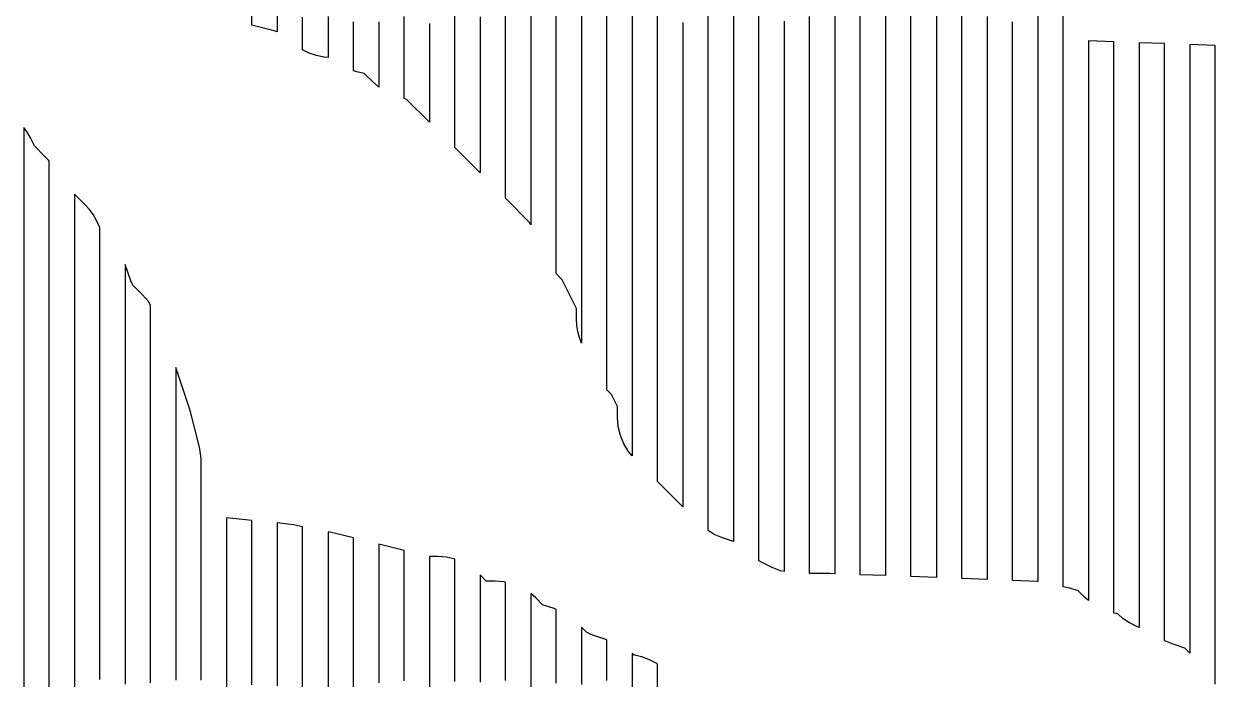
# Model space of a CAD drawing. Header units: metres. Extents: x -6 to 1890, y -8 to 898.
# Drawn here: x 1493.6 to 1681.6, y 642.5 to 745.9 of the extents above; entities that cross this region are included whole.
import ezdxf

# ---------------------------------------------------------------- set-up
doc = ezdxf.new("R2010")
doc.units = ezdxf.units.M
doc.layers.add('PASSADAS_COMPLETAS', color=1, linetype='CONTINUOUS')
doc.layers.add('PECAS_2D', color=3, linetype='CONTINUOUS')

msp = doc.modelspace()

# ---------------------------------------------------------------- linework, layer by layer
at = {"layer": 'PASSADAS_COMPLETAS'}
for points in [[(1573.578, 759.656), (1573.578, 738.876), (1573.578, 737.578), (1573.578, 736.279), (1573.578, 734.98), (1573.578, 733.681), (1573.578, 732.383), (1573.578, 731.084), (1573.578, 729.785), (1573.578, 728.486), (1573.578, 725.889), (1573.578, 724.59), (1573.578, 723.291), (1573.578, 721.993), (1573.578, 714.2), (1573.382, 714.592), (1569.578, 718.396), (1569.578, 726.127), (1569.578, 727.416), (1569.578, 728.704), (1569.578, 729.993), (1569.578, 731.281), (1569.578, 732.57), (1569.578, 733.858), (1569.578, 735.147), (1569.578, 736.435), (1569.578, 737.724), (1569.578, 739.012), (1569.578, 740.301), (1569.578, 741.589), (1569.578, 742.878), (1569.578, 744.166), (1569.578, 762.205)], [(1581.578, 755.082), (1581.578, 727.889), (1581.578, 726.595), (1581.578, 725.3), (1581.578, 724.005), (1581.578, 722.71), (1581.578, 721.415), (1581.578, 720.12), (1581.578, 718.825), (1581.578, 717.531), (1581.578, 716.236), (1581.578, 714.941), (1581.578, 713.646), (1581.578, 711.056), (1581.578, 709.761), (1581.578, 695.518), (1581.276, 696.423), (1581.018, 697.363), (1580.861, 698.328), (1580.809, 699.301), (1580.809, 701.03), (1578.552, 705.544), (1577.578, 706.518), (1577.578, 716.927), (1577.578, 718.228), (1577.578, 719.529), (1577.578, 720.83), (1577.578, 722.131), (1577.578, 723.432), (1577.578, 724.734), (1577.578, 726.035), (1577.578, 727.336), (1577.578, 728.637), (1577.578, 729.938), (1577.578, 732.54), (1577.578, 757.261)], [(1653.578, 756.473), (1653.578, 744.799), (1653.578, 739.611), (1653.578, 737.017), (1653.578, 735.72), (1653.578, 734.423), (1653.578, 733.126), (1653.578, 731.829), (1653.578, 730.532), (1653.578, 727.938), (1653.578, 726.641), (1653.578, 725.344), (1653.578, 724.047), (1653.578, 722.75), (1653.578, 721.453), (1653.578, 720.156), (1653.578, 718.859), (1653.578, 717.562), (1653.578, 716.265), (1653.578, 714.968), (1653.578, 713.67), (1653.578, 712.373), (1653.578, 711.076), (1653.578, 709.779), (1653.578, 708.482), (1653.578, 707.185), (1653.578, 705.888), (1653.578, 668.274), (1653.578, 666.977), (1653.578, 665.68), (1653.578, 664.383), (1653.578, 663.086), (1653.578, 661.789), (1653.578, 657.898), (1653.466, 657.92), (1649.578, 658.07), (1649.578, 661.96), (1649.578, 663.257), (1649.578, 664.554), (1649.578, 665.851), (1649.578, 667.148), (1649.578, 668.445), (1649.578, 706.057), (1649.578, 707.354), (1649.578, 708.651), (1649.578, 709.948), (1649.578, 711.245), (1649.578, 712.542), (1649.578, 713.839), (1649.578, 715.135), (1649.578, 716.432), (1649.578, 717.729), (1649.578, 719.026), (1649.578, 720.323), (1649.578, 721.62), (1649.578, 722.917), (1649.578, 724.214), (1649.578, 726.808), (1649.578, 728.105), (1649.578, 729.402), (1649.578, 730.699), (1649.578, 731.996), (1649.578, 733.293), (1649.578, 734.59), (1649.578, 738.481), (1649.578, 741.075), (1649.578, 743.668), (1649.578, 746.262)], [(1589.578, 749.919), (1589.578, 712.559), (1589.578, 709.982), (1589.578, 708.694), (1589.578, 707.405), (1589.578, 706.117), (1589.578, 704.829), (1589.578, 703.541), (1589.578, 702.252), (1589.578, 700.964), (1589.578, 699.676), (1589.578, 698.387), (1589.578, 697.099), (1589.578, 695.811), (1589.578, 694.523), (1589.578, 693.234), (1589.578, 691.946), (1589.578, 677.775), (1589.021, 678.426), (1588.268, 679.65), (1587.715, 680.986), (1587.381, 682.383), (1587.272, 683.789), (1587.272, 685.519), (1586.308, 687.447), (1585.578, 688.177), (1585.578, 702.369), (1585.578, 703.659), (1585.578, 704.949), (1585.578, 706.239), (1585.578, 707.529), (1585.578, 708.819), (1585.578, 710.109), (1585.578, 711.399), (1585.578, 712.689), (1585.578, 713.979), (1585.578, 715.27), (1585.578, 716.56), (1585.578, 717.85), (1585.578, 719.14), (1585.578, 720.43), (1585.578, 752.682)], [(1681.578, 641.692), (1681.578, 649.448), (1681.578, 650.741), (1681.578, 652.034), (1681.578, 653.326), (1681.578, 654.619), (1681.578, 655.912), (1681.578, 657.205), (1681.578, 702.451), (1681.578, 703.744), (1681.578, 705.036), (1681.578, 706.329), (1681.578, 708.915), (1681.578, 710.207), (1681.578, 712.793), (1681.578, 715.378), (1681.578, 717.964), (1681.578, 719.257), (1681.578, 720.549), (1681.578, 721.842), (1681.578, 723.135), (1681.578, 724.428), (1681.578, 725.72), (1681.578, 727.013), (1681.578, 728.306), (1681.578, 729.599), (1681.578, 730.891), (1681.578, 732.184), (1681.578, 733.477), (1681.578, 734.77), (1681.578, 736.062), (1681.578, 737.355), (1681.578, 738.648), (1681.578, 742.526), (1677.578, 742.669), (1677.578, 738.774), (1677.578, 737.475), (1677.578, 736.177), (1677.578, 734.879), (1677.578, 733.58), (1677.578, 732.282), (1677.578, 730.984), (1677.578, 729.685), (1677.578, 728.387), (1677.578, 727.088), (1677.578, 725.79), (1677.578, 724.492), (1677.578, 723.193), (1677.578, 721.895), (1677.578, 720.596), (1677.578, 719.298), (1677.578, 718), (1677.578, 716.701), (1677.578, 715.403), (1677.578, 714.105), (1677.578, 712.806), (1677.578, 711.508), (1677.578, 710.21), (1677.578, 708.911), (1677.578, 707.613), (1677.578, 706.314), (1677.578, 705.016), (1677.578, 703.718), (1677.578, 659.573), (1677.578, 658.275), (1677.578, 656.976), (1677.578, 655.678), (1677.578, 654.379), (1677.578, 653.081), (1677.578, 651.783), (1677.578, 646.589), (1676.769, 647.398), (1674.929, 648.012), (1673.637, 648.556), (1673.578, 648.593), (1673.578, 655.046), (1673.578, 656.337), (1673.578, 657.627), (1673.578, 658.918), (1673.578, 661.499), (1673.578, 702.801), (1673.578, 704.092), (1673.578, 705.382), (1673.578, 706.673), (1673.578, 707.964), (1673.578, 709.254), (1673.578, 710.545), (1673.578, 711.836), (1673.578, 713.126), (1673.578, 714.417), (1673.578, 715.708), (1673.578, 716.998), (1673.578, 718.289), (1673.578, 719.58), (1673.578, 720.87), (1673.578, 722.161), (1673.578, 723.452), (1673.578, 724.742), (1673.578, 726.033), (1673.578, 727.324), (1673.578, 728.614), (1673.578, 729.905), (1673.578, 731.196), (1673.578, 732.486), (1673.578, 733.777), (1673.578, 735.068), (1673.578, 737.649), (1673.578, 738.94), (1673.578, 742.812), (1669.578, 742.955), (1669.578, 737.756), (1669.578, 736.456), (1669.578, 733.857), (1669.578, 732.557), (1669.578, 731.258), (1669.578, 729.958), (1669.578, 728.658), (1669.578, 727.359), (1669.578, 726.059), (1669.578, 724.759), (1669.578, 723.46), (1669.578, 722.16), (1669.578, 720.86), (1669.578, 719.561), (1669.578, 718.261), (1669.578, 716.961), (1669.578, 715.662), (1669.578, 714.362), (1669.578, 713.062), (1669.578, 711.763), (1669.578, 710.463), (1669.578, 709.164), (1669.578, 707.864), (1669.578, 706.564), (1669.578, 705.265), (1669.578, 662.376), (1669.578, 661.076), (1669.578, 659.776), (1669.578, 658.477), (1669.578, 657.177), (1669.578, 655.878), (1669.578, 650.679), (1669.11, 650.841), (1668.052, 651.369), (1667.075, 652.027), (1666.192, 652.805), (1665.578, 652.932), (1665.578, 658.084), (1665.578, 659.372), (1665.578, 660.66), (1665.578, 661.948), (1665.578, 663.237), (1665.578, 664.525), (1665.578, 665.813), (1665.578, 705.743), (1665.578, 707.031), (1665.578, 708.319), (1665.578, 709.607), (1665.578, 710.896), (1665.578, 712.184), (1665.578, 713.472), (1665.578, 714.76), (1665.578, 716.048), (1665.578, 717.336), (1665.578, 718.624), (1665.578, 719.912), (1665.578, 721.2), (1665.578, 722.488), (1665.578, 723.776), (1665.578, 725.064), (1665.578, 726.352), (1665.578, 727.641), (1665.578, 728.929), (1665.578, 730.217), (1665.578, 731.505), (1665.578, 732.793), (1665.578, 735.369), (1665.578, 736.657), (1665.578, 737.945), (1665.578, 743.097), (1661.578, 743.24), (1661.578, 736.745), (1661.578, 735.445), (1661.578, 734.146), (1661.578, 732.847), (1661.578, 731.548), (1661.578, 730.249), (1661.578, 728.95), (1661.578, 727.651), (1661.578, 726.352), (1661.578, 725.052), (1661.578, 723.753), (1661.578, 722.454), (1661.578, 721.155), (1661.578, 719.856), (1661.578, 718.557), (1661.578, 717.258), (1661.578, 715.959), (1661.578, 714.659), (1661.578, 713.36), (1661.578, 712.061), (1661.578, 710.762), (1661.578, 709.463), (1661.578, 708.164), (1661.578, 706.865), (1661.578, 705.565), (1661.578, 666.592), (1661.578, 665.292), (1661.578, 663.993), (1661.578, 662.694), (1661.578, 661.395), (1661.578, 660.096), (1661.578, 654.899), (1661.031, 655.38), (1659.965, 656.447), (1658.663, 656.881), (1657.578, 657.098), (1657.578, 660.957), (1657.578, 662.244), (1657.578, 663.53), (1657.578, 664.817), (1657.578, 666.103), (1657.578, 669.963), (1657.578, 705.984), (1657.578, 707.271), (1657.578, 708.557), (1657.578, 709.844), (1657.578, 711.13), (1657.578, 712.417), (1657.578, 713.703), (1657.578, 714.99), (1657.578, 716.276), (1657.578, 717.563), (1657.578, 718.849), (1657.578, 720.136), (1657.578, 721.422), (1657.578, 722.709), (1657.578, 723.995), (1657.578, 725.282), (1657.578, 726.568), (1657.578, 727.855), (1657.578, 729.141), (1657.578, 730.428), (1657.578, 731.714), (1657.578, 734.287), (1657.578, 735.574), (1657.578, 736.86), (1657.578, 751.012)], [(1533.578, 748.552), (1533.578, 744.679), (1533.073, 744.847), (1529.578, 745.721), (1529.578, 749.589)], [(1605.578, 749.418), (1605.578, 745.546), (1605.578, 741.674), (1605.578, 740.383), (1605.578, 739.093), (1605.578, 737.802), (1605.578, 736.511), (1605.578, 735.221), (1605.578, 678.432), (1605.578, 677.141), (1605.578, 675.851), (1605.578, 674.56), (1605.578, 673.269), (1605.578, 671.979), (1605.578, 670.688), (1605.578, 669.397), (1605.578, 664.235), (1603.835, 664.815), (1602.543, 665.36), (1601.578, 665.957), (1601.578, 672.406), (1601.578, 673.695), (1601.578, 674.985), (1601.578, 676.275), (1601.578, 677.565), (1601.578, 678.854), (1601.578, 680.144), (1601.578, 681.434), (1601.578, 684.013), (1601.578, 685.303), (1601.578, 739.474), (1601.578, 740.763), (1601.578, 743.343), (1601.578, 747.212)], [(1629.578, 748.537), (1629.578, 745.937), (1629.578, 742.037), (1629.578, 739.437), (1629.578, 735.537), (1629.578, 732.937), (1629.578, 730.337), (1629.578, 727.737), (1629.578, 723.838), (1629.578, 719.938), (1629.578, 714.738), (1629.578, 713.438), (1629.578, 712.138), (1629.578, 710.838), (1629.578, 709.538), (1629.578, 708.238), (1629.578, 706.938), (1629.578, 705.638), (1629.578, 704.338), (1629.578, 703.038), (1629.578, 667.939), (1629.578, 666.639), (1629.578, 665.339), (1629.578, 664.039), (1629.578, 662.739), (1629.578, 658.839), (1625.578, 658.993), (1625.578, 661.592), (1625.578, 662.891), (1625.578, 664.19), (1625.578, 665.49), (1625.578, 666.789), (1625.578, 668.089), (1625.578, 703.174), (1625.578, 704.474), (1625.578, 705.773), (1625.578, 708.372), (1625.578, 709.671), (1625.578, 710.971), (1625.578, 716.169), (1625.578, 718.767), (1625.578, 721.366), (1625.578, 723.965), (1625.578, 727.864), (1625.578, 731.762), (1625.578, 735.66), (1625.578, 738.259), (1625.578, 742.158), (1625.578, 744.757), (1625.578, 748.655)], [(1637.578, 747.367), (1637.578, 743.505), (1637.578, 740.93), (1637.578, 738.355), (1637.578, 735.78), (1637.578, 733.205), (1637.578, 730.63), (1637.578, 728.055), (1637.578, 722.905), (1637.578, 721.617), (1637.578, 720.33), (1637.578, 719.043), (1637.578, 717.755), (1637.578, 716.468), (1637.578, 715.18), (1637.578, 712.605), (1637.578, 711.318), (1637.578, 710.03), (1637.578, 708.743), (1637.578, 707.455), (1637.578, 706.168), (1637.578, 704.88), (1637.578, 668.831), (1637.578, 667.543), (1637.578, 666.256), (1637.578, 664.969), (1637.578, 663.681), (1637.578, 662.394), (1637.578, 658.531), (1633.578, 658.685), (1633.578, 662.585), (1633.578, 663.885), (1633.578, 665.185), (1633.578, 666.486), (1633.578, 667.786), (1633.578, 704.188), (1633.578, 705.488), (1633.578, 706.788), (1633.578, 708.088), (1633.578, 709.388), (1633.578, 711.989), (1633.578, 713.289), (1633.578, 714.589), (1633.578, 715.889), (1633.578, 717.189), (1633.578, 718.489), (1633.578, 723.689), (1633.578, 727.59), (1633.578, 730.19), (1633.578, 732.79), (1633.578, 735.39), (1633.578, 737.99), (1633.578, 740.591), (1633.578, 743.191), (1633.578, 745.791), (1633.578, 749.691)], [(1541.578, 747.114), (1541.578, 745.82), (1541.578, 740.645), (1540.912, 740.688), (1539.741, 740.919), (1538.6, 741.305), (1537.578, 741.81), (1537.578, 746.994)], [(1557.578, 745.975), (1557.578, 744.676), (1557.578, 743.378), (1557.578, 742.08), (1557.578, 740.782), (1557.578, 739.484), (1557.578, 738.185), (1557.578, 736.887), (1557.578, 730.396), (1553.971, 734.003), (1553.578, 734.134), (1553.578, 739.312), (1553.578, 740.606), (1553.578, 741.9), (1553.578, 743.195), (1553.578, 744.489), (1553.578, 745.783), (1553.578, 747.078)], [(1565.578, 747.023), (1565.578, 745.727), (1565.578, 744.431), (1565.578, 743.135), (1565.578, 741.838), (1565.578, 740.542), (1565.578, 739.246), (1565.578, 737.95), (1565.578, 736.654), (1565.578, 735.358), (1565.578, 734.061), (1565.578, 732.765), (1565.578, 731.469), (1565.578, 730.173), (1565.578, 722.396), (1561.578, 726.396), (1561.578, 732.904), (1561.578, 734.205), (1561.578, 735.507), (1561.578, 736.808), (1561.578, 738.11), (1561.578, 739.412), (1561.578, 740.713), (1561.578, 742.015), (1561.578, 744.618), (1561.578, 745.919), (1561.578, 747.221)], [(1597.578, 746.171), (1597.578, 744.875), (1597.578, 743.58), (1597.578, 691.744), (1597.578, 690.448), (1597.578, 687.857), (1597.578, 686.561), (1597.578, 685.265), (1597.578, 683.969), (1597.578, 682.673), (1597.578, 681.377), (1597.578, 680.081), (1597.578, 678.786), (1597.578, 677.49), (1597.578, 669.714), (1593.578, 673.714), (1593.578, 681.447), (1593.578, 682.736), (1593.578, 684.024), (1593.578, 685.313), (1593.578, 686.602), (1593.578, 687.891), (1593.578, 689.18), (1593.578, 690.468), (1593.578, 691.757), (1593.578, 693.046), (1593.578, 694.335), (1593.578, 695.623), (1593.578, 696.912), (1593.578, 700.778), (1593.578, 702.067), (1593.578, 703.356), (1593.578, 747.174)], [(1613.578, 746.362), (1613.578, 742.471), (1613.578, 738.581), (1613.578, 734.69), (1613.578, 730.799), (1613.578, 729.503), (1613.578, 728.206), (1613.578, 726.909), (1613.578, 725.612), (1613.578, 672.44), (1613.578, 671.143), (1613.578, 669.846), (1613.578, 668.55), (1613.578, 667.253), (1613.578, 665.956), (1613.578, 664.659), (1613.578, 659.472), (1612.99, 659.61), (1611.692, 660.139), (1609.578, 661.196), (1609.578, 666.389), (1609.578, 667.688), (1609.578, 668.986), (1609.578, 670.285), (1609.578, 671.583), (1609.578, 672.881), (1609.578, 674.18), (1609.578, 730.012), (1609.578, 731.31), (1609.578, 732.609), (1609.578, 733.907), (1609.578, 736.504), (1609.578, 740.399), (1609.578, 744.295), (1609.578, 748.19)], [(1621.578, 747.419), (1621.578, 743.525), (1621.578, 740.928), (1621.578, 738.332), (1621.578, 734.438), (1621.578, 730.543), (1621.578, 727.947), (1621.578, 724.053), (1621.578, 720.158), (1621.578, 716.264), (1621.578, 714.966), (1621.578, 713.668), (1621.578, 712.37), (1621.578, 711.071), (1621.578, 709.773), (1621.578, 708.475), (1621.578, 669.531), (1621.578, 668.233), (1621.578, 666.935), (1621.578, 665.637), (1621.578, 664.339), (1621.578, 663.041), (1621.578, 661.743), (1621.578, 659.147), (1620.757, 659.178), (1617.578, 659.178), (1617.578, 663.056), (1617.578, 664.348), (1617.578, 665.641), (1617.578, 666.933), (1617.578, 668.226), (1617.578, 670.811), (1617.578, 718.634), (1617.578, 719.927), (1617.578, 722.512), (1617.578, 723.804), (1617.578, 727.682), (1617.578, 730.267), (1617.578, 734.144), (1617.578, 738.022), (1617.578, 741.899), (1617.578, 744.484), (1617.578, 747.069)], [(1645.578, 747.073), (1645.578, 744.498), (1645.578, 741.922), (1645.578, 739.347), (1645.578, 736.771), (1645.578, 734.196), (1645.578, 730.333), (1645.578, 729.045), (1645.578, 727.758), (1645.578, 726.47), (1645.578, 725.182), (1645.578, 723.895), (1645.578, 722.607), (1645.578, 720.032), (1645.578, 718.744), (1645.578, 717.456), (1645.578, 716.169), (1645.578, 714.881), (1645.578, 713.593), (1645.578, 712.306), (1645.578, 711.018), (1645.578, 709.73), (1645.578, 708.443), (1645.578, 707.155), (1645.578, 705.867), (1645.578, 668.525), (1645.578, 667.237), (1645.578, 665.949), (1645.578, 664.662), (1645.578, 663.374), (1645.578, 662.086), (1645.578, 658.223), (1641.578, 658.377), (1641.578, 662.24), (1641.578, 663.527), (1641.578, 664.815), (1641.578, 666.103), (1641.578, 667.39), (1641.578, 668.678), (1641.578, 704.729), (1641.578, 706.016), (1641.578, 707.304), (1641.578, 708.591), (1641.578, 709.879), (1641.578, 711.167), (1641.578, 712.454), (1641.578, 713.742), (1641.578, 715.029), (1641.578, 716.317), (1641.578, 718.892), (1641.578, 720.179), (1641.578, 721.467), (1641.578, 722.754), (1641.578, 724.042), (1641.578, 725.329), (1641.578, 726.617), (1641.578, 731.767), (1641.578, 734.342), (1641.578, 736.917), (1641.578, 739.492), (1641.578, 742.068), (1641.578, 744.643), (1641.578, 747.218)], [(1549.578, 746.247), (1549.578, 744.96), (1549.578, 743.674), (1549.578, 742.387), (1549.578, 735.955), (1548.574, 736.815), (1547.272, 738.117), (1546.154, 738.347), (1545.578, 738.544), (1545.578, 743.689), (1545.578, 744.975), (1545.578, 746.262)], [(1497.578, 603.63), (1497.578, 664.584), (1497.578, 665.881), (1497.578, 667.178), (1497.578, 668.475), (1497.578, 669.772), (1497.578, 671.069), (1497.578, 672.366), (1497.578, 673.663), (1497.578, 674.959), (1497.578, 676.256), (1497.578, 678.85), (1497.578, 681.444), (1497.578, 684.038), (1497.578, 686.632), (1497.578, 689.225), (1497.578, 691.819), (1497.578, 693.116), (1497.578, 695.71), (1497.578, 698.304), (1497.578, 700.897), (1497.578, 703.491), (1497.578, 706.085), (1497.578, 708.679), (1497.578, 711.273), (1497.578, 715.163), (1497.578, 716.46), (1497.578, 717.757), (1497.578, 724.242), (1497.464, 724.4), (1496.813, 725.125), (1495.272, 726.666), (1494.64, 727.93), (1494.055, 728.933), (1493.578, 729.553), (1493.578, 721.767), (1493.578, 720.47), (1493.578, 717.874), (1493.578, 716.577), (1493.578, 713.981), (1493.578, 710.088), (1493.578, 707.493), (1493.578, 704.898), (1493.578, 702.302), (1493.578, 699.707), (1493.578, 697.112), (1493.578, 694.516), (1493.578, 691.921), (1493.578, 689.326), (1493.578, 686.731), (1493.578, 684.135), (1493.578, 682.838), (1493.578, 681.54), (1493.578, 680.242), (1493.578, 678.945), (1493.578, 677.647), (1493.578, 676.349), (1493.578, 675.052), (1493.578, 673.754), (1493.578, 606.275)], [(1505.578, 642.447), (1505.578, 643.744), (1505.578, 645.042), (1505.578, 647.637), (1505.578, 648.934), (1505.578, 650.232), (1505.578, 651.529), (1505.578, 652.827), (1505.578, 655.422), (1505.578, 658.017), (1505.578, 659.314), (1505.578, 661.909), (1505.578, 664.504), (1505.578, 667.099), (1505.578, 669.694), (1505.578, 672.289), (1505.578, 674.884), (1505.578, 677.479), (1505.578, 680.074), (1505.578, 682.669), (1505.578, 683.967), (1505.578, 686.562), (1505.578, 687.859), (1505.578, 690.454), (1505.578, 691.752), (1505.578, 694.347), (1505.578, 696.942), (1505.578, 698.239), (1505.578, 700.834), (1505.578, 702.132), (1505.578, 704.727), (1505.578, 706.024), (1505.578, 713.809), (1504.981, 715.004), (1504.499, 715.851), (1503.927, 716.644), (1503.276, 717.369), (1501.578, 719.067), (1501.578, 711.334), (1501.578, 710.045), (1501.578, 707.467), (1501.578, 704.89), (1501.578, 702.312), (1501.578, 699.734), (1501.578, 697.157), (1501.578, 694.579), (1501.578, 692.001), (1501.578, 690.712), (1501.578, 688.135), (1501.578, 684.268), (1501.578, 681.69), (1501.578, 679.113), (1501.578, 676.535), (1501.578, 673.957), (1501.578, 671.38), (1501.578, 668.802), (1501.578, 666.224), (1501.578, 664.935), (1501.578, 663.647), (1501.578, 662.358), (1501.578, 661.069), (1501.578, 659.78), (1501.578, 658.491), (1501.578, 657.202), (1501.578, 655.914), (1501.578, 653.336), (1501.578, 650.758), (1501.578, 649.469), (1501.578, 648.18), (1501.578, 603.071)], [(1513.578, 641.92), (1513.578, 649.696), (1513.578, 650.992), (1513.578, 652.288), (1513.578, 653.583), (1513.578, 654.879), (1513.578, 656.175), (1513.578, 658.767), (1513.578, 660.063), (1513.578, 661.359), (1513.578, 662.655), (1513.578, 665.247), (1513.578, 666.543), (1513.578, 667.839), (1513.578, 669.135), (1513.578, 670.43), (1513.578, 671.726), (1513.578, 673.022), (1513.578, 675.614), (1513.578, 678.206), (1513.578, 680.798), (1513.578, 682.094), (1513.578, 684.686), (1513.578, 685.982), (1513.578, 687.277), (1513.578, 688.573), (1513.578, 701.533), (1513.236, 702.085), (1512.324, 703.15), (1510.783, 704.691), (1510.44, 705.377), (1509.578, 707.964), (1509.578, 697.571), (1509.578, 696.272), (1509.578, 694.973), (1509.578, 692.375), (1509.578, 691.076), (1509.578, 688.477), (1509.578, 687.178), (1509.578, 684.58), (1509.578, 683.281), (1509.578, 680.683), (1509.578, 678.084), (1509.578, 676.785), (1509.578, 674.187), (1509.578, 672.888), (1509.578, 671.589), (1509.578, 668.991), (1509.578, 667.692), (1509.578, 666.393), (1509.578, 663.794), (1509.578, 662.495), (1509.578, 661.196), (1509.578, 659.897), (1509.578, 658.598), (1509.578, 657.299), (1509.578, 656), (1509.578, 654.701), (1509.578, 653.401), (1509.578, 649.504), (1509.578, 648.205), (1509.578, 646.906), (1509.578, 645.607), (1509.578, 644.308), (1509.578, 643.009), (1509.578, 641.71)], [(1521.578, 642.359), (1521.578, 644.949), (1521.578, 647.539), (1521.578, 650.13), (1521.578, 652.72), (1521.578, 655.31), (1521.578, 657.9), (1521.578, 661.786), (1521.578, 663.081), (1521.578, 677.327), (1521.329, 678.822), (1521.181, 679.533), (1519.888, 684.704), (1519.693, 685.374), (1517.578, 691.72), (1517.578, 672.232), (1517.578, 670.932), (1517.578, 669.633), (1517.578, 668.334), (1517.578, 667.035), (1517.578, 664.437), (1517.578, 663.137), (1517.578, 661.838), (1517.578, 660.539), (1517.578, 659.24), (1517.578, 655.342), (1517.578, 650.145), (1517.578, 647.547), (1517.578, 644.949), (1517.578, 642.35)], [(1529.578, 641.595), (1529.578, 644.191), (1529.578, 646.787), (1529.578, 649.384), (1529.578, 651.98), (1529.578, 654.576), (1529.578, 657.172), (1529.578, 659.769), (1529.578, 661.067), (1529.578, 662.365), (1529.578, 667.557), (1525.578, 667.958), (1525.578, 662.768), (1525.578, 661.47), (1525.578, 658.875), (1525.578, 656.281), (1525.578, 653.686), (1525.578, 651.091), (1525.578, 648.496), (1525.578, 645.901), (1525.578, 643.306), (1525.578, 640.711)], [(1537.578, 640.801), (1537.578, 643.378), (1537.578, 645.954), (1537.578, 648.531), (1537.578, 651.107), (1537.578, 652.396), (1537.578, 654.972), (1537.578, 657.549), (1537.578, 660.126), (1537.578, 661.414), (1537.578, 666.567), (1536.112, 666.86), (1535.232, 666.992), (1533.578, 667.157), (1533.578, 662.012), (1533.578, 660.726), (1533.578, 658.153), (1533.578, 655.581), (1533.578, 653.008), (1533.578, 650.435), (1533.578, 647.863), (1533.578, 645.29), (1533.578, 641.431)], [(1545.578, 640.271), (1545.578, 642.856), (1545.578, 645.441), (1545.578, 648.026), (1545.578, 650.611), (1545.578, 653.196), (1545.578, 655.781), (1545.578, 658.365), (1545.578, 659.658), (1545.578, 664.828), (1542.575, 665.568), (1541.578, 665.767), (1541.578, 660.556), (1541.578, 659.254), (1541.578, 656.648), (1541.578, 654.043), (1541.578, 651.437), (1541.578, 648.832), (1541.578, 646.226), (1541.578, 643.621), (1541.578, 641.015)], [(1553.578, 642.239), (1553.578, 644.812), (1553.578, 647.384), (1553.578, 649.956), (1553.578, 652.529), (1553.578, 653.815), (1553.578, 656.387), (1553.578, 657.673), (1553.578, 662.818), (1549.578, 663.828), (1549.578, 658.67), (1549.578, 657.38), (1549.578, 654.801), (1549.578, 652.222), (1549.578, 649.643), (1549.578, 647.064), (1549.578, 644.485), (1549.578, 641.906)], [(1561.578, 642.149), (1561.578, 644.723), (1561.578, 647.297), (1561.578, 649.87), (1561.578, 652.444), (1561.578, 653.73), (1561.578, 655.017), (1561.578, 661.451), (1560.293, 661.758), (1558.887, 661.867), (1557.578, 661.867), (1557.578, 656.718), (1557.578, 655.431), (1557.578, 652.857), (1557.578, 650.283), (1557.578, 647.709), (1557.578, 645.135), (1557.578, 642.56), (1557.578, 639.986)], [(1569.578, 642.314), (1569.578, 644.899), (1569.578, 647.484), (1569.578, 650.068), (1569.578, 651.361), (1569.578, 657.823), (1569.341, 657.88), (1567.935, 657.989), (1566.534, 657.989), (1565.578, 658.945), (1565.578, 653.744), (1565.578, 652.443), (1565.578, 649.843), (1565.578, 647.242), (1565.578, 644.642), (1565.578, 642.042)], [(1577.578, 641.86), (1577.578, 644.451), (1577.578, 647.041), (1577.578, 653.517), (1577.276, 653.644), (1575.436, 654.257), (1574.37, 655.324), (1573.578, 656.001), (1573.578, 649.524), (1573.578, 648.229), (1573.578, 645.638), (1573.578, 643.047), (1573.578, 640.456)], [(1585.578, 642.266), (1585.578, 648.722), (1583.06, 649.562), (1582.374, 649.905), (1581.578, 650.7), (1581.578, 645.534), (1581.578, 644.242), (1581.578, 641.659)], [(1593.578, 637.137), (1593.578, 644.873), (1593.463, 644.958), (1592.322, 645.567), (1591.118, 646.005), (1589.881, 646.275), (1589.578, 646.535), (1589.578, 640.078)]]:
    msp.add_lwpolyline(points, dxfattribs=at)
at = {"layer": 'PECAS_2D'}
for points in [[(1573.578, 759.656), (1573.578, 738.876), (1573.578, 737.578), (1573.578, 736.279), (1573.578, 734.98), (1573.578, 733.681), (1573.578, 732.383), (1573.578, 731.084), (1573.578, 729.785), (1573.578, 728.486), (1573.578, 725.889), (1573.578, 724.59), (1573.578, 723.291), (1573.578, 721.993), (1573.578, 714.2), (1573.382, 714.592), (1569.578, 718.396), (1569.578, 726.127), (1569.578, 727.416), (1569.578, 728.704), (1569.578, 729.993), (1569.578, 731.281), (1569.578, 732.57), (1569.578, 733.858), (1569.578, 735.147), (1569.578, 736.435), (1569.578, 737.724), (1569.578, 739.012), (1569.578, 740.301), (1569.578, 741.589), (1569.578, 742.878), (1569.578, 744.166), (1569.578, 762.205)], [(1581.578, 755.082), (1581.578, 727.889), (1581.578, 726.595), (1581.578, 725.3), (1581.578, 724.005), (1581.578, 722.71), (1581.578, 721.415), (1581.578, 720.12), (1581.578, 718.825), (1581.578, 717.531), (1581.578, 716.236), (1581.578, 714.941), (1581.578, 713.646), (1581.578, 711.056), (1581.578, 709.761), (1581.578, 695.518), (1581.276, 696.423), (1581.018, 697.363), (1580.861, 698.328), (1580.809, 699.301), (1580.809, 701.03), (1578.552, 705.544), (1577.578, 706.518), (1577.578, 716.927), (1577.578, 718.228), (1577.578, 719.529), (1577.578, 720.83), (1577.578, 722.131), (1577.578, 723.432), (1577.578, 724.734), (1577.578, 726.035), (1577.578, 727.336), (1577.578, 728.637), (1577.578, 729.938), (1577.578, 732.54), (1577.578, 757.261)], [(1653.578, 756.473), (1653.578, 744.799), (1653.578, 739.611), (1653.578, 737.017), (1653.578, 735.72), (1653.578, 734.423), (1653.578, 733.126), (1653.578, 731.829), (1653.578, 730.532), (1653.578, 727.938), (1653.578, 726.641), (1653.578, 725.344), (1653.578, 724.047), (1653.578, 722.75), (1653.578, 721.453), (1653.578, 720.156), (1653.578, 718.859), (1653.578, 717.562), (1653.578, 716.265), (1653.578, 714.968), (1653.578, 713.67), (1653.578, 712.373), (1653.578, 711.076), (1653.578, 709.779), (1653.578, 708.482), (1653.578, 707.185), (1653.578, 705.888), (1653.578, 668.274), (1653.578, 666.977), (1653.578, 665.68), (1653.578, 664.383), (1653.578, 663.086), (1653.578, 661.789), (1653.578, 657.898), (1653.466, 657.92), (1649.578, 658.07), (1649.578, 661.96), (1649.578, 663.257), (1649.578, 664.554), (1649.578, 665.851), (1649.578, 667.148), (1649.578, 668.445), (1649.578, 706.057), (1649.578, 707.354), (1649.578, 708.651), (1649.578, 709.948), (1649.578, 711.245), (1649.578, 712.542), (1649.578, 713.839), (1649.578, 715.135), (1649.578, 716.432), (1649.578, 717.729), (1649.578, 719.026), (1649.578, 720.323), (1649.578, 721.62), (1649.578, 722.917), (1649.578, 724.214), (1649.578, 726.808), (1649.578, 728.105), (1649.578, 729.402), (1649.578, 730.699), (1649.578, 731.996), (1649.578, 733.293), (1649.578, 734.59), (1649.578, 738.481), (1649.578, 741.075), (1649.578, 743.668), (1649.578, 746.262)], [(1589.578, 749.919), (1589.578, 712.559), (1589.578, 709.982), (1589.578, 708.694), (1589.578, 707.405), (1589.578, 706.117), (1589.578, 704.829), (1589.578, 703.541), (1589.578, 702.252), (1589.578, 700.964), (1589.578, 699.676), (1589.578, 698.387), (1589.578, 697.099), (1589.578, 695.811), (1589.578, 694.523), (1589.578, 693.234), (1589.578, 691.946), (1589.578, 677.775), (1589.021, 678.426), (1588.268, 679.65), (1587.715, 680.986), (1587.381, 682.383), (1587.272, 683.789), (1587.272, 685.519), (1586.308, 687.447), (1585.578, 688.177), (1585.578, 702.369), (1585.578, 703.659), (1585.578, 704.949), (1585.578, 706.239), (1585.578, 707.529), (1585.578, 708.819), (1585.578, 710.109), (1585.578, 711.399), (1585.578, 712.689), (1585.578, 713.979), (1585.578, 715.27), (1585.578, 716.56), (1585.578, 717.85), (1585.578, 719.14), (1585.578, 720.43), (1585.578, 752.682)], [(1681.578, 641.692), (1681.578, 649.448), (1681.578, 650.741), (1681.578, 652.034), (1681.578, 653.326), (1681.578, 654.619), (1681.578, 655.912), (1681.578, 657.205), (1681.578, 702.451), (1681.578, 703.744), (1681.578, 705.036), (1681.578, 706.329), (1681.578, 708.915), (1681.578, 710.207), (1681.578, 712.793), (1681.578, 715.378), (1681.578, 717.964), (1681.578, 719.257), (1681.578, 720.549), (1681.578, 721.842), (1681.578, 723.135), (1681.578, 724.428), (1681.578, 725.72), (1681.578, 727.013), (1681.578, 728.306), (1681.578, 729.599), (1681.578, 730.891), (1681.578, 732.184), (1681.578, 733.477), (1681.578, 734.77), (1681.578, 736.062), (1681.578, 737.355), (1681.578, 738.648), (1681.578, 742.526), (1677.578, 742.669), (1677.578, 738.774), (1677.578, 737.475), (1677.578, 736.177), (1677.578, 734.879), (1677.578, 733.58), (1677.578, 732.282), (1677.578, 730.984), (1677.578, 729.685), (1677.578, 728.387), (1677.578, 727.088), (1677.578, 725.79), (1677.578, 724.492), (1677.578, 723.193), (1677.578, 721.895), (1677.578, 720.596), (1677.578, 719.298), (1677.578, 718), (1677.578, 716.701), (1677.578, 715.403), (1677.578, 714.105), (1677.578, 712.806), (1677.578, 711.508), (1677.578, 710.21), (1677.578, 708.911), (1677.578, 707.613), (1677.578, 706.314), (1677.578, 705.016), (1677.578, 703.718), (1677.578, 659.573), (1677.578, 658.275), (1677.578, 656.976), (1677.578, 655.678), (1677.578, 654.379), (1677.578, 653.081), (1677.578, 651.783), (1677.578, 646.589), (1676.769, 647.398), (1674.929, 648.012), (1673.637, 648.556), (1673.578, 648.593), (1673.578, 655.046), (1673.578, 656.337), (1673.578, 657.627), (1673.578, 658.918), (1673.578, 661.499), (1673.578, 702.801), (1673.578, 704.092), (1673.578, 705.382), (1673.578, 706.673), (1673.578, 707.964), (1673.578, 709.254), (1673.578, 710.545), (1673.578, 711.836), (1673.578, 713.126), (1673.578, 714.417), (1673.578, 715.708), (1673.578, 716.998), (1673.578, 718.289), (1673.578, 719.58), (1673.578, 720.87), (1673.578, 722.161), (1673.578, 723.452), (1673.578, 724.742), (1673.578, 726.033), (1673.578, 727.324), (1673.578, 728.614), (1673.578, 729.905), (1673.578, 731.196), (1673.578, 732.486), (1673.578, 733.777), (1673.578, 735.068), (1673.578, 737.649), (1673.578, 738.94), (1673.578, 742.812), (1669.578, 742.955), (1669.578, 737.756), (1669.578, 736.456), (1669.578, 733.857), (1669.578, 732.557), (1669.578, 731.258), (1669.578, 729.958), (1669.578, 728.658), (1669.578, 727.359), (1669.578, 726.059), (1669.578, 724.759), (1669.578, 723.46), (1669.578, 722.16), (1669.578, 720.86), (1669.578, 719.561), (1669.578, 718.261), (1669.578, 716.961), (1669.578, 715.662), (1669.578, 714.362), (1669.578, 713.062), (1669.578, 711.763), (1669.578, 710.463), (1669.578, 709.164), (1669.578, 707.864), (1669.578, 706.564), (1669.578, 705.265), (1669.578, 662.376), (1669.578, 661.076), (1669.578, 659.776), (1669.578, 658.477), (1669.578, 657.177), (1669.578, 655.878), (1669.578, 650.679), (1669.11, 650.841), (1668.052, 651.369), (1667.075, 652.027), (1666.192, 652.805), (1665.578, 652.932), (1665.578, 658.084), (1665.578, 659.372), (1665.578, 660.66), (1665.578, 661.948), (1665.578, 663.237), (1665.578, 664.525), (1665.578, 665.813), (1665.578, 705.743), (1665.578, 707.031), (1665.578, 708.319), (1665.578, 709.607), (1665.578, 710.896), (1665.578, 712.184), (1665.578, 713.472), (1665.578, 714.76), (1665.578, 716.048), (1665.578, 717.336), (1665.578, 718.624), (1665.578, 719.912), (1665.578, 721.2), (1665.578, 722.488), (1665.578, 723.776), (1665.578, 725.064), (1665.578, 726.352), (1665.578, 727.641), (1665.578, 728.929), (1665.578, 730.217), (1665.578, 731.505), (1665.578, 732.793), (1665.578, 735.369), (1665.578, 736.657), (1665.578, 737.945), (1665.578, 743.097), (1661.578, 743.24), (1661.578, 736.745), (1661.578, 735.445), (1661.578, 734.146), (1661.578, 732.847), (1661.578, 731.548), (1661.578, 730.249), (1661.578, 728.95), (1661.578, 727.651), (1661.578, 726.352), (1661.578, 725.052), (1661.578, 723.753), (1661.578, 722.454), (1661.578, 721.155), (1661.578, 719.856), (1661.578, 718.557), (1661.578, 717.258), (1661.578, 715.959), (1661.578, 714.659), (1661.578, 713.36), (1661.578, 712.061), (1661.578, 710.762), (1661.578, 709.463), (1661.578, 708.164), (1661.578, 706.865), (1661.578, 705.565), (1661.578, 666.592), (1661.578, 665.292), (1661.578, 663.993), (1661.578, 662.694), (1661.578, 661.395), (1661.578, 660.096), (1661.578, 654.899), (1661.031, 655.38), (1659.965, 656.447), (1658.663, 656.881), (1657.578, 657.098), (1657.578, 660.957), (1657.578, 662.244), (1657.578, 663.53), (1657.578, 664.817), (1657.578, 666.103), (1657.578, 669.963), (1657.578, 705.984), (1657.578, 707.271), (1657.578, 708.557), (1657.578, 709.844), (1657.578, 711.13), (1657.578, 712.417), (1657.578, 713.703), (1657.578, 714.99), (1657.578, 716.276), (1657.578, 717.563), (1657.578, 718.849), (1657.578, 720.136), (1657.578, 721.422), (1657.578, 722.709), (1657.578, 723.995), (1657.578, 725.282), (1657.578, 726.568), (1657.578, 727.855), (1657.578, 729.141), (1657.578, 730.428), (1657.578, 731.714), (1657.578, 734.287), (1657.578, 735.574), (1657.578, 736.86), (1657.578, 751.012)], [(1533.578, 748.552), (1533.578, 744.679), (1533.073, 744.847), (1529.578, 745.721), (1529.578, 749.589)], [(1605.578, 749.418), (1605.578, 745.546), (1605.578, 741.674), (1605.578, 740.383), (1605.578, 739.093), (1605.578, 737.802), (1605.578, 736.511), (1605.578, 735.221), (1605.578, 678.432), (1605.578, 677.141), (1605.578, 675.851), (1605.578, 674.56), (1605.578, 673.269), (1605.578, 671.979), (1605.578, 670.688), (1605.578, 669.397), (1605.578, 664.235), (1603.835, 664.815), (1602.543, 665.36), (1601.578, 665.957), (1601.578, 672.406), (1601.578, 673.695), (1601.578, 674.985), (1601.578, 676.275), (1601.578, 677.565), (1601.578, 678.854), (1601.578, 680.144), (1601.578, 681.434), (1601.578, 684.013), (1601.578, 685.303), (1601.578, 739.474), (1601.578, 740.763), (1601.578, 743.343), (1601.578, 747.212)], [(1629.578, 748.537), (1629.578, 745.937), (1629.578, 742.037), (1629.578, 739.437), (1629.578, 735.537), (1629.578, 732.937), (1629.578, 730.337), (1629.578, 727.737), (1629.578, 723.838), (1629.578, 719.938), (1629.578, 714.738), (1629.578, 713.438), (1629.578, 712.138), (1629.578, 710.838), (1629.578, 709.538), (1629.578, 708.238), (1629.578, 706.938), (1629.578, 705.638), (1629.578, 704.338), (1629.578, 703.038), (1629.578, 667.939), (1629.578, 666.639), (1629.578, 665.339), (1629.578, 664.039), (1629.578, 662.739), (1629.578, 658.839), (1625.578, 658.993), (1625.578, 661.592), (1625.578, 662.891), (1625.578, 664.19), (1625.578, 665.49), (1625.578, 666.789), (1625.578, 668.089), (1625.578, 703.174), (1625.578, 704.474), (1625.578, 705.773), (1625.578, 708.372), (1625.578, 709.671), (1625.578, 710.971), (1625.578, 716.169), (1625.578, 718.767), (1625.578, 721.366), (1625.578, 723.965), (1625.578, 727.864), (1625.578, 731.762), (1625.578, 735.66), (1625.578, 738.259), (1625.578, 742.158), (1625.578, 744.757), (1625.578, 748.655)], [(1637.578, 747.367), (1637.578, 743.505), (1637.578, 740.93), (1637.578, 738.355), (1637.578, 735.78), (1637.578, 733.205), (1637.578, 730.63), (1637.578, 728.055), (1637.578, 722.905), (1637.578, 721.617), (1637.578, 720.33), (1637.578, 719.043), (1637.578, 717.755), (1637.578, 716.468), (1637.578, 715.18), (1637.578, 712.605), (1637.578, 711.318), (1637.578, 710.03), (1637.578, 708.743), (1637.578, 707.455), (1637.578, 706.168), (1637.578, 704.88), (1637.578, 668.831), (1637.578, 667.543), (1637.578, 666.256), (1637.578, 664.969), (1637.578, 663.681), (1637.578, 662.394), (1637.578, 658.531), (1633.578, 658.685), (1633.578, 662.585), (1633.578, 663.885), (1633.578, 665.185), (1633.578, 666.486), (1633.578, 667.786), (1633.578, 704.188), (1633.578, 705.488), (1633.578, 706.788), (1633.578, 708.088), (1633.578, 709.388), (1633.578, 711.989), (1633.578, 713.289), (1633.578, 714.589), (1633.578, 715.889), (1633.578, 717.189), (1633.578, 718.489), (1633.578, 723.689), (1633.578, 727.59), (1633.578, 730.19), (1633.578, 732.79), (1633.578, 735.39), (1633.578, 737.99), (1633.578, 740.591), (1633.578, 743.191), (1633.578, 745.791), (1633.578, 749.691)], [(1541.578, 747.114), (1541.578, 745.82), (1541.578, 740.645), (1540.912, 740.688), (1539.741, 740.919), (1538.6, 741.305), (1537.578, 741.81), (1537.578, 746.994)], [(1557.578, 745.975), (1557.578, 744.676), (1557.578, 743.378), (1557.578, 742.08), (1557.578, 740.782), (1557.578, 739.484), (1557.578, 738.185), (1557.578, 736.887), (1557.578, 730.396), (1553.971, 734.003), (1553.578, 734.134), (1553.578, 739.312), (1553.578, 740.606), (1553.578, 741.9), (1553.578, 743.195), (1553.578, 744.489), (1553.578, 745.783), (1553.578, 747.078)], [(1565.578, 747.023), (1565.578, 745.727), (1565.578, 744.431), (1565.578, 743.135), (1565.578, 741.838), (1565.578, 740.542), (1565.578, 739.246), (1565.578, 737.95), (1565.578, 736.654), (1565.578, 735.358), (1565.578, 734.061), (1565.578, 732.765), (1565.578, 731.469), (1565.578, 730.173), (1565.578, 722.396), (1561.578, 726.396), (1561.578, 732.904), (1561.578, 734.205), (1561.578, 735.507), (1561.578, 736.808), (1561.578, 738.11), (1561.578, 739.412), (1561.578, 740.713), (1561.578, 742.015), (1561.578, 744.618), (1561.578, 745.919), (1561.578, 747.221)], [(1597.578, 746.171), (1597.578, 744.875), (1597.578, 743.58), (1597.578, 691.744), (1597.578, 690.448), (1597.578, 687.857), (1597.578, 686.561), (1597.578, 685.265), (1597.578, 683.969), (1597.578, 682.673), (1597.578, 681.377), (1597.578, 680.081), (1597.578, 678.786), (1597.578, 677.49), (1597.578, 669.714), (1593.578, 673.714), (1593.578, 681.447), (1593.578, 682.736), (1593.578, 684.024), (1593.578, 685.313), (1593.578, 686.602), (1593.578, 687.891), (1593.578, 689.18), (1593.578, 690.468), (1593.578, 691.757), (1593.578, 693.046), (1593.578, 694.335), (1593.578, 695.623), (1593.578, 696.912), (1593.578, 700.778), (1593.578, 702.067), (1593.578, 703.356), (1593.578, 747.174)], [(1613.578, 746.362), (1613.578, 742.471), (1613.578, 738.581), (1613.578, 734.69), (1613.578, 730.799), (1613.578, 729.503), (1613.578, 728.206), (1613.578, 726.909), (1613.578, 725.612), (1613.578, 672.44), (1613.578, 671.143), (1613.578, 669.846), (1613.578, 668.55), (1613.578, 667.253), (1613.578, 665.956), (1613.578, 664.659), (1613.578, 659.472), (1612.99, 659.61), (1611.692, 660.139), (1609.578, 661.196), (1609.578, 666.389), (1609.578, 667.688), (1609.578, 668.986), (1609.578, 670.285), (1609.578, 671.583), (1609.578, 672.881), (1609.578, 674.18), (1609.578, 730.012), (1609.578, 731.31), (1609.578, 732.609), (1609.578, 733.907), (1609.578, 736.504), (1609.578, 740.399), (1609.578, 744.295), (1609.578, 748.19)], [(1621.578, 747.419), (1621.578, 743.525), (1621.578, 740.928), (1621.578, 738.332), (1621.578, 734.438), (1621.578, 730.543), (1621.578, 727.947), (1621.578, 724.053), (1621.578, 720.158), (1621.578, 716.264), (1621.578, 714.966), (1621.578, 713.668), (1621.578, 712.37), (1621.578, 711.071), (1621.578, 709.773), (1621.578, 708.475), (1621.578, 669.531), (1621.578, 668.233), (1621.578, 666.935), (1621.578, 665.637), (1621.578, 664.339), (1621.578, 663.041), (1621.578, 661.743), (1621.578, 659.147), (1620.757, 659.178), (1617.578, 659.178), (1617.578, 663.056), (1617.578, 664.348), (1617.578, 665.641), (1617.578, 666.933), (1617.578, 668.226), (1617.578, 670.811), (1617.578, 718.634), (1617.578, 719.927), (1617.578, 722.512), (1617.578, 723.804), (1617.578, 727.682), (1617.578, 730.267), (1617.578, 734.144), (1617.578, 738.022), (1617.578, 741.899), (1617.578, 744.484), (1617.578, 747.069)], [(1645.578, 747.073), (1645.578, 744.498), (1645.578, 741.922), (1645.578, 739.347), (1645.578, 736.771), (1645.578, 734.196), (1645.578, 730.333), (1645.578, 729.045), (1645.578, 727.758), (1645.578, 726.47), (1645.578, 725.182), (1645.578, 723.895), (1645.578, 722.607), (1645.578, 720.032), (1645.578, 718.744), (1645.578, 717.456), (1645.578, 716.169), (1645.578, 714.881), (1645.578, 713.593), (1645.578, 712.306), (1645.578, 711.018), (1645.578, 709.73), (1645.578, 708.443), (1645.578, 707.155), (1645.578, 705.867), (1645.578, 668.525), (1645.578, 667.237), (1645.578, 665.949), (1645.578, 664.662), (1645.578, 663.374), (1645.578, 662.086), (1645.578, 658.223), (1641.578, 658.377), (1641.578, 662.24), (1641.578, 663.527), (1641.578, 664.815), (1641.578, 666.103), (1641.578, 667.39), (1641.578, 668.678), (1641.578, 704.729), (1641.578, 706.016), (1641.578, 707.304), (1641.578, 708.591), (1641.578, 709.879), (1641.578, 711.167), (1641.578, 712.454), (1641.578, 713.742), (1641.578, 715.029), (1641.578, 716.317), (1641.578, 718.892), (1641.578, 720.179), (1641.578, 721.467), (1641.578, 722.754), (1641.578, 724.042), (1641.578, 725.329), (1641.578, 726.617), (1641.578, 731.767), (1641.578, 734.342), (1641.578, 736.917), (1641.578, 739.492), (1641.578, 742.068), (1641.578, 744.643), (1641.578, 747.218)], [(1549.578, 746.247), (1549.578, 744.96), (1549.578, 743.674), (1549.578, 742.387), (1549.578, 735.955), (1548.574, 736.815), (1547.272, 738.117), (1546.154, 738.347), (1545.578, 738.544), (1545.578, 743.689), (1545.578, 744.975), (1545.578, 746.262)], [(1497.578, 603.63), (1497.578, 664.584), (1497.578, 665.881), (1497.578, 667.178), (1497.578, 668.475), (1497.578, 669.772), (1497.578, 671.069), (1497.578, 672.366), (1497.578, 673.663), (1497.578, 674.959), (1497.578, 676.256), (1497.578, 678.85), (1497.578, 681.444), (1497.578, 684.038), (1497.578, 686.632), (1497.578, 689.225), (1497.578, 691.819), (1497.578, 693.116), (1497.578, 695.71), (1497.578, 698.304), (1497.578, 700.897), (1497.578, 703.491), (1497.578, 706.085), (1497.578, 708.679), (1497.578, 711.273), (1497.578, 715.163), (1497.578, 716.46), (1497.578, 717.757), (1497.578, 724.242), (1497.464, 724.4), (1496.813, 725.125), (1495.272, 726.666), (1494.64, 727.93), (1494.055, 728.933), (1493.578, 729.553), (1493.578, 721.767), (1493.578, 720.47), (1493.578, 717.874), (1493.578, 716.577), (1493.578, 713.981), (1493.578, 710.088), (1493.578, 707.493), (1493.578, 704.898), (1493.578, 702.302), (1493.578, 699.707), (1493.578, 697.112), (1493.578, 694.516), (1493.578, 691.921), (1493.578, 689.326), (1493.578, 686.731), (1493.578, 684.135), (1493.578, 682.838), (1493.578, 681.54), (1493.578, 680.242), (1493.578, 678.945), (1493.578, 677.647), (1493.578, 676.349), (1493.578, 675.052), (1493.578, 673.754), (1493.578, 606.275)], [(1505.578, 642.447), (1505.578, 643.744), (1505.578, 645.042), (1505.578, 647.637), (1505.578, 648.934), (1505.578, 650.232), (1505.578, 651.529), (1505.578, 652.827), (1505.578, 655.422), (1505.578, 658.017), (1505.578, 659.314), (1505.578, 661.909), (1505.578, 664.504), (1505.578, 667.099), (1505.578, 669.694), (1505.578, 672.289), (1505.578, 674.884), (1505.578, 677.479), (1505.578, 680.074), (1505.578, 682.669), (1505.578, 683.967), (1505.578, 686.562), (1505.578, 687.859), (1505.578, 690.454), (1505.578, 691.752), (1505.578, 694.347), (1505.578, 696.942), (1505.578, 698.239), (1505.578, 700.834), (1505.578, 702.132), (1505.578, 704.727), (1505.578, 706.024), (1505.578, 713.809), (1504.981, 715.004), (1504.499, 715.851), (1503.927, 716.644), (1503.276, 717.369), (1501.578, 719.067), (1501.578, 711.334), (1501.578, 710.045), (1501.578, 707.467), (1501.578, 704.89), (1501.578, 702.312), (1501.578, 699.734), (1501.578, 697.157), (1501.578, 694.579), (1501.578, 692.001), (1501.578, 690.712), (1501.578, 688.135), (1501.578, 684.268), (1501.578, 681.69), (1501.578, 679.113), (1501.578, 676.535), (1501.578, 673.957), (1501.578, 671.38), (1501.578, 668.802), (1501.578, 666.224), (1501.578, 664.935), (1501.578, 663.647), (1501.578, 662.358), (1501.578, 661.069), (1501.578, 659.78), (1501.578, 658.491), (1501.578, 657.202), (1501.578, 655.914), (1501.578, 653.336), (1501.578, 650.758), (1501.578, 649.469), (1501.578, 648.18), (1501.578, 603.071)], [(1513.578, 641.92), (1513.578, 649.696), (1513.578, 650.992), (1513.578, 652.288), (1513.578, 653.583), (1513.578, 654.879), (1513.578, 656.175), (1513.578, 658.767), (1513.578, 660.063), (1513.578, 661.359), (1513.578, 662.655), (1513.578, 665.247), (1513.578, 666.543), (1513.578, 667.839), (1513.578, 669.135), (1513.578, 670.43), (1513.578, 671.726), (1513.578, 673.022), (1513.578, 675.614), (1513.578, 678.206), (1513.578, 680.798), (1513.578, 682.094), (1513.578, 684.686), (1513.578, 685.982), (1513.578, 687.277), (1513.578, 688.573), (1513.578, 701.533), (1513.236, 702.085), (1512.324, 703.15), (1510.783, 704.691), (1510.44, 705.377), (1509.578, 707.964), (1509.578, 697.571), (1509.578, 696.272), (1509.578, 694.973), (1509.578, 692.375), (1509.578, 691.076), (1509.578, 688.477), (1509.578, 687.178), (1509.578, 684.58), (1509.578, 683.281), (1509.578, 680.683), (1509.578, 678.084), (1509.578, 676.785), (1509.578, 674.187), (1509.578, 672.888), (1509.578, 671.589), (1509.578, 668.991), (1509.578, 667.692), (1509.578, 666.393), (1509.578, 663.794), (1509.578, 662.495), (1509.578, 661.196), (1509.578, 659.897), (1509.578, 658.598), (1509.578, 657.299), (1509.578, 656), (1509.578, 654.701), (1509.578, 653.401), (1509.578, 649.504), (1509.578, 648.205), (1509.578, 646.906), (1509.578, 645.607), (1509.578, 644.308), (1509.578, 643.009), (1509.578, 641.71)], [(1521.578, 642.359), (1521.578, 644.949), (1521.578, 647.539), (1521.578, 650.13), (1521.578, 652.72), (1521.578, 655.31), (1521.578, 657.9), (1521.578, 661.786), (1521.578, 663.081), (1521.578, 677.327), (1521.329, 678.822), (1521.181, 679.533), (1519.888, 684.704), (1519.693, 685.374), (1517.578, 691.72), (1517.578, 672.232), (1517.578, 670.932), (1517.578, 669.633), (1517.578, 668.334), (1517.578, 667.035), (1517.578, 664.437), (1517.578, 663.137), (1517.578, 661.838), (1517.578, 660.539), (1517.578, 659.24), (1517.578, 655.342), (1517.578, 650.145), (1517.578, 647.547), (1517.578, 644.949), (1517.578, 642.35)], [(1529.578, 641.595), (1529.578, 644.191), (1529.578, 646.787), (1529.578, 649.384), (1529.578, 651.98), (1529.578, 654.576), (1529.578, 657.172), (1529.578, 659.769), (1529.578, 661.067), (1529.578, 662.365), (1529.578, 667.557), (1525.578, 667.958), (1525.578, 662.768), (1525.578, 661.47), (1525.578, 658.875), (1525.578, 656.281), (1525.578, 653.686), (1525.578, 651.091), (1525.578, 648.496), (1525.578, 645.901), (1525.578, 643.306), (1525.578, 640.711)], [(1537.578, 640.801), (1537.578, 643.378), (1537.578, 645.954), (1537.578, 648.531), (1537.578, 651.107), (1537.578, 652.396), (1537.578, 654.972), (1537.578, 657.549), (1537.578, 660.126), (1537.578, 661.414), (1537.578, 666.567), (1536.112, 666.86), (1535.232, 666.992), (1533.578, 667.157), (1533.578, 662.012), (1533.578, 660.726), (1533.578, 658.153), (1533.578, 655.581), (1533.578, 653.008), (1533.578, 650.435), (1533.578, 647.863), (1533.578, 645.29), (1533.578, 641.431)], [(1545.578, 640.271), (1545.578, 642.856), (1545.578, 645.441), (1545.578, 648.026), (1545.578, 650.611), (1545.578, 653.196), (1545.578, 655.781), (1545.578, 658.365), (1545.578, 659.658), (1545.578, 664.828), (1542.575, 665.568), (1541.578, 665.767), (1541.578, 660.556), (1541.578, 659.254), (1541.578, 656.648), (1541.578, 654.043), (1541.578, 651.437), (1541.578, 648.832), (1541.578, 646.226), (1541.578, 643.621), (1541.578, 641.015)], [(1553.578, 642.239), (1553.578, 644.812), (1553.578, 647.384), (1553.578, 649.956), (1553.578, 652.529), (1553.578, 653.815), (1553.578, 656.387), (1553.578, 657.673), (1553.578, 662.818), (1549.578, 663.828), (1549.578, 658.67), (1549.578, 657.38), (1549.578, 654.801), (1549.578, 652.222), (1549.578, 649.643), (1549.578, 647.064), (1549.578, 644.485), (1549.578, 641.906)], [(1561.578, 642.149), (1561.578, 644.723), (1561.578, 647.297), (1561.578, 649.87), (1561.578, 652.444), (1561.578, 653.73), (1561.578, 655.017), (1561.578, 661.451), (1560.293, 661.758), (1558.887, 661.867), (1557.578, 661.867), (1557.578, 656.718), (1557.578, 655.431), (1557.578, 652.857), (1557.578, 650.283), (1557.578, 647.709), (1557.578, 645.135), (1557.578, 642.56), (1557.578, 639.986)], [(1569.578, 642.314), (1569.578, 644.899), (1569.578, 647.484), (1569.578, 650.068), (1569.578, 651.361), (1569.578, 657.823), (1569.341, 657.88), (1567.935, 657.989), (1566.534, 657.989), (1565.578, 658.945), (1565.578, 653.744), (1565.578, 652.443), (1565.578, 649.843), (1565.578, 647.242), (1565.578, 644.642), (1565.578, 642.042)], [(1577.578, 641.86), (1577.578, 644.451), (1577.578, 647.041), (1577.578, 653.517), (1577.276, 653.644), (1575.436, 654.257), (1574.37, 655.324), (1573.578, 656.001), (1573.578, 649.524), (1573.578, 648.229), (1573.578, 645.638), (1573.578, 643.047), (1573.578, 640.456)], [(1585.578, 642.266), (1585.578, 648.722), (1583.06, 649.562), (1582.374, 649.905), (1581.578, 650.7), (1581.578, 645.534), (1581.578, 644.242), (1581.578, 641.659)], [(1593.578, 637.137), (1593.578, 644.873), (1593.463, 644.958), (1592.322, 645.567), (1591.118, 646.005), (1589.881, 646.275), (1589.578, 646.535), (1589.578, 640.078)]]:
    msp.add_lwpolyline(points, dxfattribs=at)

doc.saveas('drawing.dxf')
